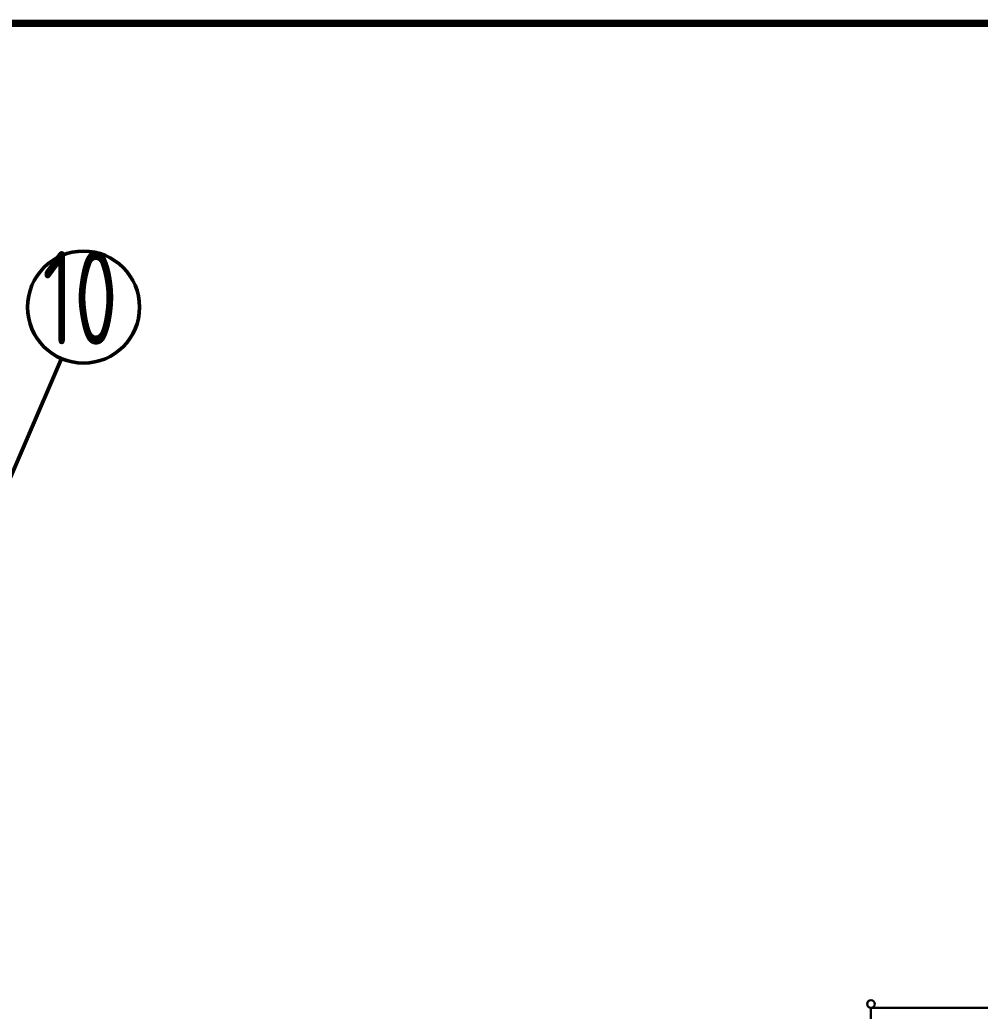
# Model space of a CAD drawing. Header units: millimetres. Extents: x 236326 to 245858, y -181683 to -175236.
# Drawn here: x 239495 to 240504, y -176491 to -175449 of the extents above; entities that cross this region are included whole.
import ezdxf

# ---------------------------------------------------------------- set-up
doc = ezdxf.new("R2010")
doc.units = ezdxf.units.MM
doc.header["$LTSCALE"] = 13
doc.layers.add('1', color=4, linetype='Continuous')
doc.layers.add('粗实线', color=4, linetype='Continuous')
doc.styles.add('pdm', font='gbenor.shx', dxfattribs={"width": 0.8, "bigfont": 'gbhzfs.shx'})

msp = doc.modelspace()

# ---------------------------------------------------------------- linework, layer by layer
at = {"layer": '1', "const_width": 7.598}
msp.add_lwpolyline([(236890.155, -181443.892), (245225.797, -181443.892), (245225.797, -175452.65), (236890.155, -175452.65), (236890.155, -181443.892)], dxfattribs=at)
at = {"layer": '粗实线', "lineweight": 50}
msp.add_line((239538.329, -175805.022), (239308.309, -176339.639), dxfattribs=at)
at = {"layer": '粗实线', "lineweight": 30}
for q in [(240389.642, -177487.772), (240629.642, -176487.772)]:
    msp.add_line((240389.642, -176487.772), q, dxfattribs=at)
at = {"layer": '粗实线', "lineweight": 50}
msp.add_circle((239561.593, -175750.951), 58.863, dxfattribs=at)
at = {"layer": '粗实线', "lineweight": 30}
msp.add_circle((240389.589, -176483.772), 4, dxfattribs=at)

# ---------------------------------------------------------------- texts
at = {"layer": '粗实线', "lineweight": 50, "style": 'pdm', "width": 0.8}
msp.add_text('10', height=98.3509, dxfattribs=at).set_placement((239518.113, -175790.365))

doc.saveas('drawing.dxf')
